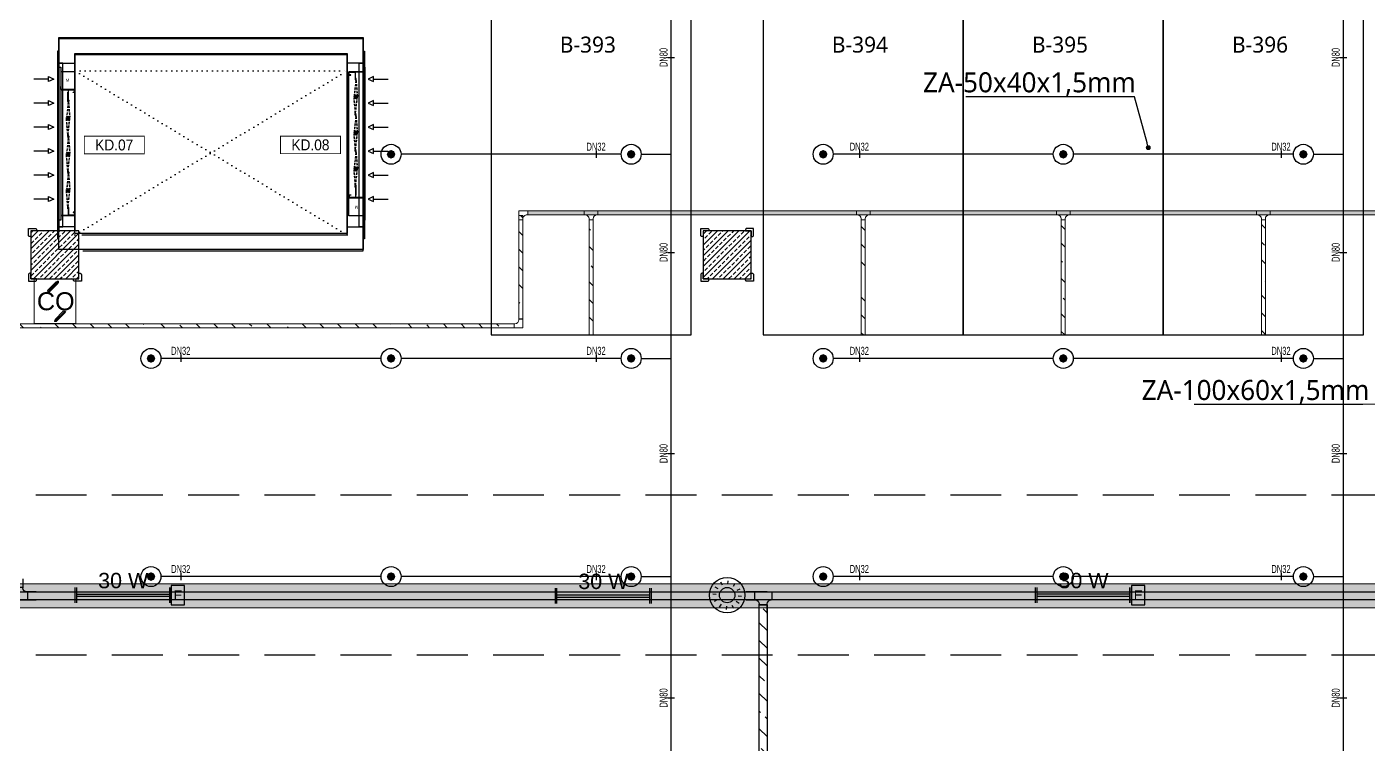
# Model space of a CAD drawing. Header units: millimetres. Extents: x -379292 to 1221486, y 92049 to 447512.
# Drawn here: x -158606 to -141845, y 186507 to 195468 of the extents above; entities that cross this region are included whole.
import ezdxf
from ezdxf import colors
from ezdxf.entities.mleader import LeaderData, LeaderLine
from ezdxf.enums import TextEntityAlignment as Align
from ezdxf.math import Vec2, Vec3

# ---------------------------------------------------------------- set-up
doc = ezdxf.new("R2010")
doc.units = ezdxf.units.MM
doc.linetypes.add('DOT', pattern=[6.35, 0, -6.35])
doc.linetypes.add('HIDDEN', pattern=[9.525, 6.35, -3.175])
for name, color, linetype in [('-M-YNGN-BORUID', 7, 'Continuous'), ('-M-YNGN-BORUUZUN', 7, 'Continuous'), ('-M-YNGN-BORUYUK', 7, 'Continuous'), ('-M-YNGN-SPR-YUK', 7, 'Continuous'), ('-M-YNGN-ZON4-CAP-', 7, 'Continuous'), ('-M-YNGN-ZON4-SPR-', 7, 'Continuous'), ('05_HATCH CONCRETE', 141, 'Continuous'), ('05_HOLE MC', 150, 'Continuous'), ('05_LOUVER', 2, 'Continuous'), ('05_SYMBOL', 2, 'Continuous'), ('05_WALL', 3, 'Continuous'), ('08_DEDECTOR FLASOR', 3, 'Continuous'), ('08_HORN', 4, 'Continuous'), ('08_LAMP', 4, 'Continuous'), ('202-A-Y-MahalAd', 141, 'Continuous'), ('AIRONN ZONLAMA', 4, 'Continuous'), ('Aironn-MDD', 131, 'Continuous'), ('E_CT_ZA', 6, 'Continuous'), ('EYazı', 7, 'Continuous')]:
    doc.layers.add(name, color=color, linetype=linetype)
doc.layers.add('-M-YNGN-SPR-CAPCIZGI', color=188, linetype='Continuous', plot=False)
for name, color, linetype, lineweight in [('-M-YNGN-ZON4', 3, 'SP', 30), ('08_DEDECTOR', 3, 'Continuous', 9), ('A-MENF-POZ', 137, 'Continuous', 0), ('AIRONN', 7, 'Continuous', 13), ('Aironn-Kodlama', 7, 'Continuous', 0), ('E_CT_KA', 4, 'Continuous', 9), ('E_CT_KIRMIZI', 1, 'Continuous', 9)]:
    doc.layers.add(name, color=color, linetype=linetype, lineweight=lineweight)
doc.styles.add('CIZGI', font='tahoma.ttf', dxfattribs={"width": 0.8, "oblique": 20})
doc.styles.add('HCAD', font='HCAD.SHX', dxfattribs={"width": 0.8, "height": 0.2})
doc.styles.add('IKT-MD', font='romans.shx', dxfattribs={"width": 0.5, "height": 20})
doc.styles.add('PIPESIZE', font='hcad.shx', dxfattribs={"width": 0.8})
doc.styles.add('SPR-NOT', font='romans.shx')
doc.styles.get("Standard").update_dxf_attribs({"font": 'segoeuil.ttf'})
doc.styles.add('YAZI-2', font='arial.ttf', dxfattribs={"height": 2})
doc.styles.add('YAZI-3', font='arial.ttf', dxfattribs={"height": 3})
doc.linetypes.add('SP', pattern='A,2,-0.1,["SP",CIZGI,S=0.14,R=0.2,X=0,Y=-0.07],-0.255', length=2.355)
pattern_1 = [(225, (905000, -3e-07), (67.351921, -67.351921), []), (225, (904932.65, -3e-07), (67.351921, -67.351921), [47.625, -23.8125])]

# ---------------------------------------------------------------- blocks, each defined once
blk = doc.blocks.new('202_Vida')
at = {"color": 0, "linetype": 'ByBlock', "ltscale": 0.2}
for points in [[(1, 0), (-1, 0)], [(0, 1), (0, -1)]]:
    blk.add_lwpolyline(points, dxfattribs=at)
at = {"color": 0, "linetype": 'ByBlock'}
for radius in [0.42, 0.23, 0.155]:
    blk.add_circle((0, 0), radius, dxfattribs=at)
blk = doc.blocks.new('202_Stoper')
at = {"color": 0, "linetype": 'ByBlock'}
for points in [[(-750, -30), (-750, -75), (-900, -75), (-900, 75), (-750, 75), (-750, 30)], [(750, -30), (750, -75), (900, -75), (900, 75), (750, 75), (750, 30)]]:
    blk.add_lwpolyline(points, dxfattribs=at)
blk.add_lwpolyline([(825, -30, 1), (825, 30), (-825, 30, 1), (-825, -30)], format="xyb", close=True, dxfattribs=at)
at = {"color": 0, "linetype": 'ByBlock', "yscale": 10, "zscale": 10, "rotation": 180}
for p, xscale in [((-877, 53), -10), ((-772, 53), 10), ((772, 53), -10), ((877, 53), 10)]:
    blk.add_blockref('202_Vida', p, dxfattribs=dict(at, xscale=xscale))
at = {"color": 0, "linetype": 'ByBlock', "yscale": 10, "zscale": 10}
for p, xscale in [((-877, -52), 10), ((-772, -52), -10), ((772, -52), 10), ((877, -52), -10)]:
    blk.add_blockref('202_Vida', p, dxfattribs=dict(at, xscale=xscale))
blk = doc.blocks.new('202_Mahalblok')
at = {"color": 0, "linetype": 'ByBlock', "flags": 128}
blk.add_lwpolyline([(0, 0), (0, 5000), (2500, 5000), (2500, 0)], close=True, dxfattribs=at)
at = {"color": 252}
blk.add_blockref('202_Stoper', (1250, 750), dxfattribs=at)
at = {"color": 0, "linetype": 'ByBlock', "ltscale": 25}
blk.add_attdef('MAHALNO', text='', height=200, dxfattribs=at).set_placement((1209, 1390), align=Align.BOTTOM_CENTER)
blk = doc.blocks.new('*U69')
at = {"color": 0}
for p, q in [((219.6, 5), (15, 5)), ((15, 5), (15, 0)), ((219.6, 0), (219.6, 5))]:
    blk.add_line(p, q, dxfattribs=at)
for points in [[(219.6, 20), (219.6, 0), (15, 0), (15, 20)], [(234.6, 0), (0, 0), (0, -2), (234.6, -2)]]:
    blk.add_lwpolyline(points, close=True, dxfattribs=at)
for points in [[(35, -13), (31.9, -13), (35, -6.5), (38.1, -13), (35, -13), (35, -31.5)], [(65, -13), (61.9, -13), (65, -6.5), (68.1, -13), (65, -13), (65, -31.5)], [(95, -13), (91.9, -13), (95, -6.5), (98.1, -13), (95, -13), (95, -31.5)], [(125, -13), (121.9, -13), (125, -6.5), (128.1, -13), (125, -13), (125, -31.5)], [(155, -13), (151.9, -13), (155, -6.5), (158.1, -13), (155, -13), (155, -31.5)], [(185, -13), (181.9, -13), (185, -6.5), (188.1, -13), (185, -13), (185, -31.5)]]:
    blk.add_lwpolyline(points, dxfattribs=at)
at = {"layer": 'A-MENF-POZ', "style": 'IKT-MD', "width": 0.5}
blk.add_attdef('MDamper:GEN+YUK', text='', height=10, dxfattribs=at).set_placement((117.3, -55), align=Align.MIDDLE_CENTER)
blk = doc.blocks.new('bariyer')
at = {"color": 8, "ltscale": 25}
blk.add_lwpolyline([(0, -70), (15, -70, 0.414214), (30, -55), (30, 30), (-55, 30, 0.414214), (-70, 15), (-70, 0), (0, 0)], format="xyb", close=True, dxfattribs=at)
blk = doc.blocks.new('OtoParkBodrumKatMimari')
at = {"layer": '05_HATCH CONCRETE'}
h = blk.add_hatch(dxfattribs=at)
h.set_pattern_fill('ANSI33', color=8, scale=15, angle=180, style=0)
h.set_pattern_definition(pattern_1)
h.paths.add_polyline_path([(88400, 92100), (87800, 92100), (87800, 91500), (88400, 91500)])
h = blk.add_hatch(dxfattribs=at)
h.set_pattern_fill('ANSI33', color=8, scale=15, angle=180, style=0)
h.set_pattern_definition(pattern_1)
h.paths.add_polyline_path([(96800, 92100), (96200, 92100), (96200, 91500), (96800, 91500)])
at = {"color": 5}
for points in [[(88400, 92100), (87800, 92100), (87800, 91500), (88400, 91500)], [(96800, 92100), (96200, 92100), (96200, 91500), (96800, 91500)]]:
    blk.add_lwpolyline(points, close=True, dxfattribs=at)
at = {"layer": '05_HOLE MC', "linetype": 'DOT', "ltscale": 10}
for points in [[(88350, 94100), (91750, 92050)], [(88350, 92050), (91750, 94100)]]:
    blk.add_lwpolyline(points, dxfattribs=at)
blk.add_lwpolyline([(88350, 94100), (91750, 94100), (91750, 92050), (88350, 92050)], close=True, dxfattribs=at)
at = {"layer": '05_SYMBOL', "color": 252, "linetype": 'HIDDEN', "ltscale": 100}
blk.add_lwpolyline([(17400, 100800, -0.414214), (19400, 102800), (128500, 102800, -0.414214), (130500, 100800), (130500, 90800, -0.414214), (128500, 88800), (19400, 88800, -0.414214), (17400, 90800), (17400, 100800)], format="xyb", dxfattribs=at)
blk.add_lwpolyline([(128500, 86800), (19400, 86800)], dxfattribs=at)
at = {"layer": '05_WALL', "color": 8, "flags": 128}
for points in [[(88450, 91850), (91950, 91850), (91950, 94500), (88150, 94500), (88150, 92100)], [(88450, 92050), (91750, 92050), (91750, 94300), (88350, 94300), (88350, 92100)]]:
    blk.add_lwpolyline(points, dxfattribs=at)
at = {"layer": '05_LOUVER', "color": 8, "yscale": 10, "zscale": 10}
for p, xscale, rotation in [((88150, 94347), 10, 270), ((91950, 94347), -10, 89.99999999999997)]:
    blk.add_blockref('*U69', p, dxfattribs=dict(at, xscale=xscale, rotation=rotation))
at = {"layer": '05_SYMBOL', "color": 8, "xscale": -1}
for p in [(87800, 92100), (96200, 92100)]:
    blk.add_blockref('bariyer', p, dxfattribs=at)
at = {"layer": '05_SYMBOL', "color": 8}
blk.add_blockref('bariyer', (96800, 92100), dxfattribs=at)
at = {"layer": '05_SYMBOL', "color": 8, "rotation": 180}
for p in [(87800, 91500), (96200, 91500)]:
    blk.add_blockref('bariyer', p, dxfattribs=at)
at = {"layer": '05_SYMBOL', "color": 8, "xscale": -1, "rotation": 180}
for p in [(88400, 91500), (96800, 91500)]:
    blk.add_blockref('bariyer', p, dxfattribs=at)
at = {"layer": '202-A-Y-MahalAd', "color": 8, "ltscale": 25}
ref = blk.add_blockref('202_Mahalblok', (93550, 95800), dxfattribs=dict(at, xscale=-1, rotation=180))
ref.add_attrib('MAHALNO', 'B-393', dxfattribs={"layer": '0', "color": 0, "linetype": 'ByBlock', "ltscale": 25, "height": 200}).set_placement((94759, 94267), align=Align.BOTTOM_CENTER)
ref = blk.add_blockref('202_Mahalblok', (96950, 95800), dxfattribs=dict(at, xscale=-1, rotation=180))
ref.add_attrib('MAHALNO', 'B-394', dxfattribs={"layer": '0', "color": 0, "linetype": 'ByBlock', "ltscale": 25, "height": 200}).set_placement((98159, 94267), align=Align.BOTTOM_CENTER)
ref = blk.add_blockref('202_Mahalblok', (99450, 95800), dxfattribs=dict(at, xscale=-1, rotation=180))
ref.add_attrib('MAHALNO', 'B-395', dxfattribs={"layer": '0', "color": 0, "linetype": 'ByBlock', "ltscale": 25, "height": 200}).set_placement((100659, 94267), align=Align.BOTTOM_CENTER)
ref = blk.add_blockref('202_Mahalblok', (101950, 95800), dxfattribs=dict(at, xscale=-1, rotation=180))
ref.add_attrib('MAHALNO', 'B-396', dxfattribs={"layer": '0', "color": 0, "linetype": 'ByBlock', "ltscale": 25, "height": 200}).set_placement((103159, 94267), align=Align.BOTTOM_CENTER)
blk = doc.blocks.new('SP-C-UP-12')
at = {"ltscale": 10}
blk.add_line((0, 0), (0, 0), dxfattribs=at)
at = {"color": 1, "linetype": 'Continuous'}
blk.add_circle((0, 0), 12.5, dxfattribs=at)
at = {"ltscale": 10}
for points in [[(-5.4, 0), (-3.8, 3.8), (-3.8, -3.8), (0, 5.4)], [(-3.8, -3.8), (0, 5.4), (0, -5.4), (3.8, 3.8)], [(0, -5.4), (3.8, 3.8), (3.8, -3.8), (5.4, 0)]]:
    blk.add_solid(points, dxfattribs=at)
at = {"layer": '-M-YNGN-SPR-YUK', "style": 'SPR-NOT', "width": 0.5, "flags": 9}
for tag, p in [('YUK', (0, 17.8)), ('CAP', (0, 14.4)), ('TIP', (0.2, 10.8))]:
    blk.add_attdef(tag, text='', height=2.5, dxfattribs=at).set_placement(p, align=Align.MIDDLE_CENTER)
blk = doc.blocks.new('SPRKL100')
at = {"layer": '-M-YNGN-SPR-CAPCIZGI'}
blk.add_line((0, 0.43), (0, -0.43), dxfattribs=at)
at = {"layer": '-M-YNGN-BORUID', "color": 0, "style": 'HCAD', "width": 0.8, "flags": 1}
blk.add_attdef('DIC', text='', height=0.4, dxfattribs=at).set_placement((0, -1.69), align=Align.CENTER)
at = {"layer": '-M-YNGN-BORUUZUN', "color": 0, "style": 'HCAD', "width": 0.7}
blk.add_attdef('BOY', text='', height=0.8, dxfattribs=at).set_placement((0, -1.08), align=Align.CENTER)
at = {"layer": '-M-YNGN-BORUYUK', "color": 6, "style": 'PIPESIZE', "width": 0.8}
blk.add_attdef('YUK', text='', height=0.5, dxfattribs=at).set_placement((0, 1.87), align=Align.CENTER)
at = {"color": 0, "style": 'PIPESIZE', "width": 0.7}
blk.add_attdef('CAP', text='', height=1, dxfattribs=at).set_placement((0, 0.45), align=Align.CENTER)
blk = doc.blocks.new('A$C69E781E7')
at = {"layer": '-M-YNGN-ZON4', "ltscale": 500}
for p, q in [((-4350.9, -7485.1), (-4350.9, -2137.6)), ((-3510.9, -7485.1), (-3510.9, -2137.6)), ((-4413.4, -5082.6), (-4688.4, -5082.6)), ((-4388.4, -5082.6), (-4350.9, -5082.6)), ((-3873.4, -5082.6), (-4148.4, -5082.6)), ((-3573.4, -5082.6), (-3848.4, -5082.6)), ((-3548.4, -5082.6), (-3510.9, -5082.6)), ((-4713.4, -5337.6), (-4988.4, -5337.6)), ((-4413.4, -5337.6), (-4688.4, -5337.6)), ((-4388.4, -5337.6), (-4350.9, -5337.6)), ((-3873.4, -5337.6), (-4148.4, -5337.6)), ((-3573.4, -5337.6), (-3848.4, -5337.6)), ((-3548.4, -5337.6), (-3510.9, -5337.6)), ((-4713.4, -5610.1), (-4988.4, -5610.1)), ((-4413.4, -5610.1), (-4688.4, -5610.1)), ((-4388.4, -5610.1), (-4350.9, -5610.1)), ((-3873.4, -5610.1), (-4148.4, -5610.1)), ((-3573.4, -5610.1), (-3848.4, -5610.1)), ((-3548.4, -5610.1), (-3510.9, -5610.1))]:
    blk.add_line(p, q, dxfattribs=at)
at = {"layer": '-M-YNGN-ZON4-CAP-'}
ref = blk.add_blockref('SPRKL100', (-4350.9, -4961.7), dxfattribs=dict(at, xscale=10.00000000000001, yscale=10.00000000000001, zscale=10.00000000000001, rotation=90))
ref.add_attrib('CAP', 'DN80', dxfattribs={"layer": '0', "color": 0, "height": 10, "rotation": 90, "style": 'PIPESIZE', "width": 0.7}).set_placement((-4355.4, -4961.7), align=Align.CENTER)
ref = blk.add_blockref('SPRKL100', (-3510.9, -4961.7), dxfattribs=dict(at, xscale=10.00000000000001, yscale=10.00000000000001, zscale=10.00000000000001, rotation=90))
ref.add_attrib('CAP', 'DN80', dxfattribs={"layer": '0', "color": 0, "height": 10, "rotation": 90, "style": 'PIPESIZE', "width": 0.7}).set_placement((-3515.4, -4961.7), align=Align.CENTER)
ref = blk.add_blockref('SPRKL100', (-4444.7, -5082.6), dxfattribs=dict(at, xscale=10, yscale=10, zscale=10))
ref.add_attrib('CAP', 'DN32', dxfattribs={"layer": '0', "color": 0, "height": 10, "style": 'PIPESIZE', "width": 0.7}).set_placement((-4444.7, -5078.1), align=Align.CENTER)
ref = blk.add_blockref('SPRKL100', (-4115.7, -5082.6), dxfattribs=dict(at, xscale=10, yscale=10, zscale=10))
ref.add_attrib('CAP', 'DN32', dxfattribs={"layer": '0', "color": 0, "height": 10, "style": 'PIPESIZE', "width": 0.7}).set_placement((-4115.7, -5078.1), align=Align.CENTER)
ref = blk.add_blockref('SPRKL100', (-3588.8, -5082.6), dxfattribs=dict(at, xscale=10, yscale=10, zscale=10))
ref.add_attrib('CAP', 'DN32', dxfattribs={"layer": '0', "color": 0, "height": 10, "style": 'PIPESIZE', "width": 0.7}).set_placement((-3588.8, -5078.1), align=Align.CENTER)
ref = blk.add_blockref('SPRKL100', (-4350.9, -5205.2), dxfattribs=dict(at, xscale=10.00000000000001, yscale=10.00000000000001, zscale=10.00000000000001, rotation=90))
ref.add_attrib('CAP', 'DN80', dxfattribs={"layer": '0', "color": 0, "height": 10, "rotation": 90, "style": 'PIPESIZE', "width": 0.7}).set_placement((-4355.4, -5205.2), align=Align.CENTER)
ref = blk.add_blockref('SPRKL100', (-3510.9, -5205.2), dxfattribs=dict(at, xscale=10.00000000000001, yscale=10.00000000000001, zscale=10.00000000000001, rotation=90))
ref.add_attrib('CAP', 'DN80', dxfattribs={"layer": '0', "color": 0, "height": 10, "rotation": 90, "style": 'PIPESIZE', "width": 0.7}).set_placement((-3515.4, -5205.2), align=Align.CENTER)
ref = blk.add_blockref('SPRKL100', (-4963.7, -5337.6), dxfattribs=dict(at, xscale=10, yscale=10, zscale=10))
ref.add_attrib('CAP', 'DN32', dxfattribs={"layer": '0', "color": 0, "height": 10, "style": 'PIPESIZE', "width": 0.7}).set_placement((-4963.7, -5333.1), align=Align.CENTER)
ref = blk.add_blockref('SPRKL100', (-4444.7, -5337.6), dxfattribs=dict(at, xscale=10, yscale=10, zscale=10))
ref.add_attrib('CAP', 'DN32', dxfattribs={"layer": '0', "color": 0, "height": 10, "style": 'PIPESIZE', "width": 0.7}).set_placement((-4444.7, -5333.1), align=Align.CENTER)
ref = blk.add_blockref('SPRKL100', (-4115.7, -5337.6), dxfattribs=dict(at, xscale=10, yscale=10, zscale=10))
ref.add_attrib('CAP', 'DN32', dxfattribs={"layer": '0', "color": 0, "height": 10, "style": 'PIPESIZE', "width": 0.7}).set_placement((-4115.7, -5333.1), align=Align.CENTER)
ref = blk.add_blockref('SPRKL100', (-3588.8, -5337.6), dxfattribs=dict(at, xscale=10, yscale=10, zscale=10))
ref.add_attrib('CAP', 'DN32', dxfattribs={"layer": '0', "color": 0, "height": 10, "style": 'PIPESIZE', "width": 0.7}).set_placement((-3588.8, -5333.1), align=Align.CENTER)
ref = blk.add_blockref('SPRKL100', (-4350.9, -5456.4), dxfattribs=dict(at, xscale=10.00000000000001, yscale=10.00000000000001, zscale=10.00000000000001, rotation=90))
ref.add_attrib('CAP', 'DN80', dxfattribs={"layer": '0', "color": 0, "height": 10, "rotation": 90, "style": 'PIPESIZE', "width": 0.7}).set_placement((-4355.4, -5456.4), align=Align.CENTER)
ref = blk.add_blockref('SPRKL100', (-3510.9, -5456.4), dxfattribs=dict(at, xscale=10.00000000000001, yscale=10.00000000000001, zscale=10.00000000000001, rotation=90))
ref.add_attrib('CAP', 'DN80', dxfattribs={"layer": '0', "color": 0, "height": 10, "rotation": 90, "style": 'PIPESIZE', "width": 0.7}).set_placement((-3515.4, -5456.4), align=Align.CENTER)
ref = blk.add_blockref('SPRKL100', (-4963.7, -5610.1), dxfattribs=dict(at, xscale=10, yscale=10, zscale=10))
ref.add_attrib('CAP', 'DN32', dxfattribs={"layer": '0', "color": 0, "height": 10, "style": 'PIPESIZE', "width": 0.7}).set_placement((-4963.7, -5605.6), align=Align.CENTER)
ref = blk.add_blockref('SPRKL100', (-4444.7, -5610.1), dxfattribs=dict(at, xscale=10, yscale=10, zscale=10))
ref.add_attrib('CAP', 'DN32', dxfattribs={"layer": '0', "color": 0, "height": 10, "style": 'PIPESIZE', "width": 0.7}).set_placement((-4444.7, -5605.6), align=Align.CENTER)
ref = blk.add_blockref('SPRKL100', (-4115.7, -5610.1), dxfattribs=dict(at, xscale=10, yscale=10, zscale=10))
ref.add_attrib('CAP', 'DN32', dxfattribs={"layer": '0', "color": 0, "height": 10, "style": 'PIPESIZE', "width": 0.7}).set_placement((-4115.7, -5605.6), align=Align.CENTER)
ref = blk.add_blockref('SPRKL100', (-3588.8, -5610.1), dxfattribs=dict(at, xscale=10, yscale=10, zscale=10))
ref.add_attrib('CAP', 'DN32', dxfattribs={"layer": '0', "color": 0, "height": 10, "style": 'PIPESIZE', "width": 0.7}).set_placement((-3588.8, -5605.6), align=Align.CENTER)
ref = blk.add_blockref('SPRKL100', (-4350.9, -5761.7), dxfattribs=dict(at, xscale=10.00000000000001, yscale=10.00000000000001, zscale=10.00000000000001, rotation=90))
ref.add_attrib('CAP', 'DN80', dxfattribs={"layer": '0', "color": 0, "height": 10, "rotation": 90, "style": 'PIPESIZE', "width": 0.7}).set_placement((-4355.4, -5761.7), align=Align.CENTER)
ref = blk.add_blockref('SPRKL100', (-3510.9, -5761.7), dxfattribs=dict(at, xscale=10.00000000000001, yscale=10.00000000000001, zscale=10.00000000000001, rotation=90))
ref.add_attrib('CAP', 'DN80', dxfattribs={"layer": '0', "color": 0, "height": 10, "rotation": 90, "style": 'PIPESIZE', "width": 0.7}).set_placement((-3515.4, -5761.7), align=Align.CENTER)
at = {"layer": '-M-YNGN-ZON4-SPR-'}
for p in [(-4700.9, -5082.6), (-4400.9, -5082.6), (-4160.9, -5082.6), (-3860.9, -5082.6), (-3560.9, -5082.6), (-5000.9, -5337.6), (-4700.9, -5337.6), (-4400.9, -5337.6), (-4160.9, -5337.6), (-3860.9, -5337.6), (-3560.9, -5337.6), (-5000.9, -5610.1), (-4700.9, -5610.1), (-4400.9, -5610.1), (-4160.9, -5610.1), (-3860.9, -5610.1), (-3560.9, -5610.1)]:
    blk.add_blockref('SP-C-UP-12', p, dxfattribs=at)
blk = doc.blocks.new('*U757')
h = blk.add_hatch()
h.set_pattern_fill('ANSI33', color=0, scale=50, angle=1, style=0)
h.paths.add_polyline_path([(-1851, 50), (35467, 50), (35467, 0), (-1851, 0)])
at = {"color": 0}
blk.add_lwpolyline([(-1851, 50), (35467, 50), (35467, 0), (-1851, 0)], close=True, dxfattribs=at)
at = {"ltscale": 25, "flags": 1}
for tag, p in [('YUKSEKLIK', (-229, -149)), ('KALINLIK', (-229, -213))]:
    blk.add_attdef(tag, p, '', height=50, dxfattribs=at)
blk = doc.blocks.new('*U770')
h = blk.add_hatch()
h.set_pattern_fill('ANSI33', color=0, scale=50, angle=1, style=0)
h.paths.add_polyline_path([(1969, 50), (8397, 50), (8397, 0), (1969, 0)])
at = {"color": 0}
blk.add_lwpolyline([(1969, 50), (8397, 50), (8397, 0), (1969, 0)], close=True, dxfattribs=at)
at = {"ltscale": 25, "flags": 1}
for tag, p in [('YUKSEKLIK', (-229, -149)), ('KALINLIK', (-229, -213))]:
    blk.add_attdef(tag, p, '', height=50, dxfattribs=at)
blk = doc.blocks.new('*U781')
h = blk.add_hatch()
h.set_pattern_fill('ANSI33', color=0, scale=50, angle=1, style=0)
h.paths.add_polyline_path([(-726, 50), (568, 50), (568, 0), (-726, 0)])
at = {"color": 0}
blk.add_lwpolyline([(-726, 50), (568, 50), (568, 0), (-726, 0)], close=True, dxfattribs=at)
at = {"ltscale": 25, "flags": 1}
for tag, p in [('YUKSEKLIK', (-229, -149)), ('KALINLIK', (-229, -213))]:
    blk.add_attdef(tag, p, '', height=50, dxfattribs=at)
blk = doc.blocks.new('*U287')
at = {"color": 0}
for p, q in [((0, 0), (0, 214)), ((0, 214), (214, 214)), ((110, 214), (110, 164)), ((0, 104), (50, 104)), ((50, 0), (50, 114)), ((214, 164), (100, 164))]:
    blk.add_line(p, q, dxfattribs=at)
blk.add_arc((100, 114), 50, 90, 180, dxfattribs=at)
blk = doc.blocks.new('*U288')
at = {"color": 0}
for p, q in [((0, 0), (0, 214)), ((0, 214), (214, 214)), ((110, 214), (110, 164)), ((0, 104), (50, 104)), ((50, 0), (50, 114)), ((214, 164), (100, 164))]:
    blk.add_line(p, q, dxfattribs=at)
blk.add_arc((100, 114), 50, 90, 180, dxfattribs=at)
blk = doc.blocks.new('*U912')
h = blk.add_hatch()
h.set_pattern_fill('ANSI33', color=0, scale=50, angle=1, style=0)
h.paths.add_polyline_path([(-3660, 100), (271, 100), (271, 0), (-3660, 0)])
at = {"color": 0}
blk.add_lwpolyline([(-3660, 100), (271, 100), (271, 0), (-3660, 0)], close=True, dxfattribs=at)
at = {"ltscale": 25, "flags": 1}
for tag, p in [('YUKSEKLIK', (-229, -149)), ('KALINLIK', (-229, -213))]:
    blk.add_attdef(tag, p, '', height=50, dxfattribs=at)
blk = doc.blocks.new('*U405')
at = {"color": 0}
for p, q in [((264, 264), (-164, 264)), ((-60, 264), (-60, 164)), ((0, 264), (264, 264)), ((160, 264), (160, 164)), ((-164, 164), (-50, 164)), ((0, 0), (0, 114)), ((0, 104), (100, 104)), ((100, 0), (100, 114)), ((264, 164), (150, 164))]:
    blk.add_line(p, q, dxfattribs=at)
for centre, start, end in [((-50, 114), 0, 90), ((150, 114), 90, 180)]:
    blk.add_arc(centre, 50, start, end, dxfattribs=at)
blk = doc.blocks.new('*U409')
at = {"color": 0}
for p, q in [((264, 264), (-164, 264)), ((-60, 264), (-60, 164)), ((0, 264), (264, 264)), ((160, 264), (160, 164)), ((-164, 164), (-50, 164)), ((0, 0), (0, 114)), ((0, 104), (100, 104)), ((100, 0), (100, 114)), ((264, 164), (150, 164))]:
    blk.add_line(p, q, dxfattribs=at)
for centre, start, end in [((-50, 114), 0, 90), ((150, 114), 90, 180)]:
    blk.add_arc(centre, 50, start, end, dxfattribs=at)
blk = doc.blocks.new('_DOT')
at = {"color": 0, "linetype": 'ByBlock'}
blk.add_line((-0.5, 0), (-1, 0), dxfattribs=at)
at = {"color": 0, "linetype": 'ByBlock', "const_width": 0.5}
blk.add_lwpolyline([(-0.25, 0, 1), (0.25, 0, 1)], format="xyb", close=True, dxfattribs=at)
blk = doc.blocks.new('40 W SIVA ÜSTÜ ETANJ LED 50--')
at = {"layer": '08_LAMP'}
for p, q in [((-625, -100), (-625, 100)), ((-605, -100), (-605, 100)), ((-605, 15), (605, 15)), ((605, -100), (605, 100)), ((625, -100), (625, 100)), ((-605, -15), (605, -15))]:
    blk.add_line(p, q, dxfattribs=at)
at = {"layer": '08_LAMP', "color": 2, "style": 'YAZI-2'}
blk.add_text('30 W', height=200, dxfattribs=at).set_placement((0, 90), align=Align.CENTER)
blk = doc.blocks.new('40 W SIVA ÜSTÜ ETANJ LED E 50')
at = {"layer": '08_LAMP'}
for p, q in [((-625, -100), (-625, 100)), ((-605, -100), (-605, 100)), ((-605, 15), (605, 15)), ((605, -100), (605, 100)), ((625, -100), (625, 100)), ((-605, -15), (605, -15))]:
    blk.add_line(p, q, dxfattribs=at)
blk.add_lwpolyline([(625, -125), (800, -125), (800, 125), (625, 125)], close=True, dxfattribs=at)
at = {"layer": '08_LAMP', "color": 2, "style": 'YAZI-2'}
blk.add_text('30 W', height=200, dxfattribs=at).set_placement((0, 90), align=Align.CENTER)
blk.add_text('E', height=125, dxfattribs=at).set_placement((713, 0), align=Align.MIDDLE)
blk = doc.blocks.new('CO 250')
at = {"layer": '08_DEDECTOR'}
for p, q in [((17, 243), (-84, 142)), ((45, 251), (-74, 132)), ((37, 223), (-64, 122)), ((45, 250), (45, 243)), ((114, -136), (-5, -255)), ((104, -126), (3, -227)), ((124, -146), (23, -247)), ((-5, -247), (-5, -255)), ((-5, -255), (3, -255))]:
    blk.add_line(p, q, dxfattribs=at)
at = {"layer": '08_DEDECTOR', "ltscale": 25}
blk.add_lwpolyline([(-262, 278), (-262, -278), (262, -278), (262, 278)], close=True, dxfattribs=at)
at = {"layer": '08_DEDECTOR'}
for centre, radius, start, end in [((37, 223), 27.7, 72.9688, 135), ((17, 243), 27.7, 315, 0), ((-55, 112), 41.6, 135, 180), ((-55, 112), 27.7, 135, 180), ((-55, 112), 13.9, 135, 180), ((95, -116), 13.9, 315, 350.4112), ((95, -116), 27.7, 315, 355.2224), ((95, -116), 41.6, 315, 356.817), ((23, -247), 27.7, 135, 180), ((3, -227), 27.7, 270, 315)]:
    blk.add_arc(centre, radius, start, end, dxfattribs=at)
at = {"layer": '08_DEDECTOR', "color": 3, "style": 'YAZI-3'}
blk.add_text('CO', height=225, dxfattribs=at).set_placement((-226, -113))
blk = doc.blocks.new('KORNA ORT TAVAN')
at = {"layer": '08_HORN', "color": 3}
for p, q in [((10, 137), (13, 179)), ((-137, 10), (-179, 13)), ((-114, 77), (-149, 101)), ((-60, 124), (-79, 162)), ((77, 114), (101, 149)), ((124, 60), (162, 79)), ((-124, -60), (-162, -79)), ((-77, -114), (-101, -149)), ((-10, -137), (-13, -179)), ((60, -124), (79, -162)), ((114, -77), (149, -101)), ((137, -10), (179, -13))]:
    blk.add_line(p, q, dxfattribs=at)
at = {"layer": '08_HORN', "color": 1}
for major_axis, start_param, end_param in [((0, 222), 4.712358, 10.995543), ((0, 95.8), -1.570763777940356, 4.712421529239229)]:
    blk.add_ellipse((0, 0), major_axis=major_axis, ratio=1, start_param=start_param, end_param=end_param, dxfattribs=at)
blk = doc.blocks.new('A$C55E01BFA')
at = {"linetype": 'HIDDEN', "ltscale": 2}
for p, q in [((0.3, 290.1), (0.5, 301.1)), ((1.3, 290), (1.5, 301.1)), ((2.5, 301.1), (1.5, 301.1)), ((2.3, 290.1), (2.5, 301.1)), ((3.5, 301.1), (3.4, 294.6)), ((0.3, 290.1), (-8.9, 208.2)), ((1.3, 290), (-7.9, 208.1)), ((1.3, 290), (8.1, 207.9)), ((2.3, 290.1), (9.1, 208)), ((3.4, 294.6), (2.4, 294.6)), ((-9.1, 192), (-8.9, 208.2)), ((-2.3, 109.9), (-9.1, 192)), ((-1.3, 110), (-8.1, 192.1)), ((-2.5, 200), (2.5, 200)), ((-1.3, 110), (7.9, 191.9)), ((-0.3, 109.9), (8.9, 191.8)), ((0, 197.5), (0, 202.5)), ((8.9, 191.8), (9.1, 208)), ((0.3, 90.1), (-8.9, 8.2)), ((1.3, 90), (-7.9, 8.1)), ((-2.3, 109.9), (-2.5, 98.9)), ((-1.5, 98.9), (-1.3, 110)), ((-0.5, 98.9), (-1.5, 98.9)), ((-0.3, 109.9), (-0.5, 98.9)), ((0.6, 105.4), (-0.4, 105.4)), ((0.3, 90.1), (0.5, 101.1)), ((0.5, 98.9), (0.6, 105.4)), ((1.3, 90), (1.5, 101.1)), ((1.3, 90), (8.1, 7.9)), ((2.5, 101.1), (1.5, 101.1)), ((2.3, 90.1), (2.5, 101.1)), ((2.3, 90.1), (9.1, 8)), ((3.4, 94.6), (2.4, 94.6)), ((3.5, 101.1), (3.4, 94.6)), ((-9.1, -8), (-8.9, 8.2)), ((-2.5, 0), (2.5, 0)), ((0, -2.5), (0, 2.5)), ((8.9, -8.2), (9.1, 8)), ((-2.3, -90.1), (-9.1, -8)), ((-1.3, -90), (-8.1, -7.9)), ((-1.3, -90), (7.9, -8.1)), ((-0.3, -90.1), (8.9, -8.2)), ((0.3, -109.9), (-8.9, -191.8)), ((1.3, -110), (-7.9, -191.9)), ((-2.3, -90.1), (-2.5, -101.1)), ((-1.5, -101.1), (-1.3, -90)), ((-0.5, -101.1), (-1.5, -101.1)), ((-0.3, -90.1), (-0.5, -101.1)), ((0.6, -94.6), (-0.4, -94.6)), ((0.3, -109.9), (0.5, -98.9)), ((0.5, -101.1), (0.6, -94.6)), ((1.3, -110), (1.5, -98.9)), ((1.3, -110), (8.1, -192.1)), ((2.5, -98.9), (1.5, -98.9)), ((2.3, -109.9), (2.5, -98.9)), ((2.3, -109.9), (9.1, -192)), ((3.4, -105.4), (2.4, -105.4)), ((3.5, -98.9), (3.4, -105.4)), ((-9.1, -208), (-8.9, -191.8)), ((-2.3, -290.1), (-9.1, -208)), ((-1.3, -290), (-8.1, -207.9)), ((-2.5, -200), (2.5, -200)), ((-1.3, -290), (7.9, -208.1)), ((-0.3, -290.1), (8.9, -208.2)), ((0, -202.5), (0, -197.5)), ((8.9, -208.2), (9.1, -192)), ((-2.3, -290.1), (-2.5, -301.1)), ((-1.5, -301.1), (-1.3, -290)), ((-0.3, -290.1), (-0.5, -301.1)), ((0.6, -294.6), (-0.4, -294.6)), ((0.5, -301.1), (0.6, -294.6)), ((-0.5, -301.1), (-1.5, -301.1))]:
    blk.add_line(p, q, dxfattribs=at)
for points in [[(7.9, 191.9), (8.1, 207.9), (-7.9, 208.1), (-8.1, 192.1)], [(7.9, -8.1), (8.1, 7.9), (-7.9, 8.1), (-8.1, -7.9)], [(7.9, -208.1), (8.1, -192.1), (-7.9, -191.9), (-8.1, -207.9)]]:
    blk.add_lwpolyline(points, close=True, dxfattribs=at)
for centre in [(0, 200), (0, 0), (0, -200)]:
    blk.add_circle(centre, 8, dxfattribs=at)
for centre, radius, start, end in [((2, 301.1), 1.49, 359.1496, 179.1496), ((2, 301.1), 0.498, 359.1496, 179.1496), ((-1, 98.9), 1.49, 179.1496, 359.1496), ((-1, 98.9), 0.498, 179.1496, 359.1496), ((2, 101.1), 1.49, 359.1496, 179.1496), ((2, 101.1), 0.498, 359.1496, 179.1496), ((-1, -101.1), 1.49, 179.1496, 359.1496), ((-1, -101.1), 0.498, 179.1496, 359.1496), ((2, -98.9), 1.49, 359.1496, 179.1496), ((2, -98.9), 0.498, 359.1496, 179.1496), ((-1, -301.1), 1.49, 179.1496, 359.1496), ((-1, -301.1), 0.498, 179.1496, 359.1496)]:
    blk.add_arc(centre, radius, start, end, dxfattribs=at)
blk = doc.blocks.new('MDD')
at = {"layer": 'Aironn-MDD', "color": 1}
for p, q in [((7750.44, 5291.14), (7750.41, 5203.64)), ((7750.44, 5291.14), (7750.44, 5289.07)), ((7760.26, 5291.13), (7750.44, 5291.14)), ((7750.44, 5291.14), (7760.26, 5291.13)), ((7751.69, 5289.26), (7750.63, 5289.26)), ((7751.69, 5289.07), (7751.69, 5289.26)), ((7760.26, 5291.13), (7760.27, 5293.16)), ((7750.44, 5289.07), (7751.69, 5289.07)), ((7750.41, 5203.82), (7750.41, 5206.07)), ((7750.41, 5203.64), (7760.23, 5203.63))]:
    blk.add_line(p, q, dxfattribs=at)
at = {"layer": 'Aironn-MDD', "color": 1, "linetype": 'HIDDEN'}
for p, q in [((7760.26, 5290.95), (7750.44, 5290.95)), ((7750.63, 5289.26), (7750.63, 5291.14)), ((7750.41, 5206.07), (7751.66, 5206.07)), ((7751.66, 5205.89), (7750.6, 5205.89)), ((7750.6, 5205.89), (7750.6, 5203.89)), ((7751.66, 5206.07), (7751.66, 5205.89)), ((7760.23, 5203.82), (7750.41, 5203.82))]:
    blk.add_line(p, q, dxfattribs=at)
at = {"layer": 'Aironn-MDD', "color": 1}
blk.add_lwpolyline([(7760.27, 5303.63), (7750.45, 5303.63), (7750.44, 5291.14)], dxfattribs=at)
blk.add_lwpolyline([(7761.52, 5306.71), (7760.27, 5306.71), (7760.2, 5200.56), (7761.45, 5200.56)], close=True, dxfattribs=at)
at = {"layer": 'Aironn-MDD', "color": 1, "linetype": 'HIDDEN'}
for points in [[(7755.24, 5282.89), (7755.25, 5290.89), (7750.87, 5290.89), (7750.87, 5290.77), (7755.12, 5290.77), (7755.12, 5282.89), (7755.24, 5282.89)], [(7754.97, 5209.27), (7754.97, 5203.77), (7750.59, 5203.77), (7750.59, 5203.89), (7754.84, 5203.89), (7754.84, 5209.27), (7754.97, 5209.27)]]:
    blk.add_lwpolyline(points, dxfattribs=at)
at = {"layer": 'Aironn-MDD', "color": 1}
for centre, radius in [((7755.12, 5271.08), 1.25), ((7755.12, 5271.08), 1), ((7755.11, 5246.08), 1.25), ((7755.11, 5246.08), 1), ((7755.1, 5221.08), 1.25), ((7755.1, 5221.08), 1)]:
    blk.add_circle(centre, radius, dxfattribs=at)
at = {"layer": 'Aironn-MDD', "color": 2, "xscale": -0.1249999633550385, "yscale": 0.1249999633550385, "zscale": 0.1249999633550385, "rotation": 359.979984660754}
blk.add_blockref('A$C55E01BFA', (7755.11, 5246.08), dxfattribs=at)
at = {"layer": 'Aironn-MDD', "color": 1, "insert": (7754.34, 5298.65), "char_height": 1.99, "attachment_point": 1}
blk.add_mtext_dynamic_manual_height_columns('M', width=57.0814, gutter_width=12.5, heights=[0], dxfattribs=at)
blk = doc.blocks.new('*U1011')
h = blk.add_hatch()
h.set_pattern_fill('ANSI33', color=0, scale=50, angle=1, style=0)
h.paths.add_polyline_path([(-2093, 50), (-653, 50), (-653, 0), (-2093, 0)])
at = {"color": 0}
blk.add_lwpolyline([(-2093, 50), (-653, 50), (-653, 0), (-2093, 0)], close=True, dxfattribs=at)
at = {"ltscale": 25, "flags": 1}
for tag, p in [('YUKSEKLIK', (-229, -149)), ('KALINLIK', (-229, -213))]:
    blk.add_attdef(tag, p, '', height=50, dxfattribs=at)
blk = doc.blocks.new('*U1012')
at = {"color": 0}
for p, q in [((214, 214), (-164, 214)), ((-60, 214), (-60, 164)), ((0, 214), (214, 214)), ((110, 214), (110, 164)), ((-164, 164), (-50, 164)), ((0, 0), (0, 114)), ((0, 104), (50, 104)), ((50, 0), (50, 114)), ((214, 164), (100, 164))]:
    blk.add_line(p, q, dxfattribs=at)
for centre, start, end in [((-50, 114), 0, 90), ((100, 114), 90, 180)]:
    blk.add_arc(centre, 50, start, end, dxfattribs=at)
blk = doc.blocks.new('*U655')
h = blk.add_hatch()
h.set_pattern_fill('ANSI33', color=0, scale=50, angle=1, style=0)
h.paths.add_polyline_path([(-115024, 100), (-249, 100), (-249, 0), (-115024, 0)])
at = {"color": 0}
blk.add_lwpolyline([(-115024, 100), (-249, 100), (-249, 0), (-115024, 0)], close=True, dxfattribs=at)
at = {"ltscale": 25, "flags": 1}
for tag, p in [('YUKSEKLIK', (-229, -149)), ('KALINLIK', (-229, -213))]:
    blk.add_attdef(tag, p, '', height=50, dxfattribs=at)
blk = doc.blocks.new('*U722')
h = blk.add_hatch()
h.set_pattern_fill('ANSI33', color=0, scale=50, angle=1, style=0)
h.paths.add_polyline_path([(-115264, 300), (-889, 300), (-889, 0), (-115264, 0)])
at = {"color": 0}
blk.add_lwpolyline([(-115264, 300), (-889, 300), (-889, 0), (-115264, 0)], close=True, dxfattribs=at)
at = {"ltscale": 25, "flags": 1}
for tag, p in [('YUKSEKLIK', (-229, -149)), ('KALINLIK', (-229, -213))]:
    blk.add_attdef(tag, p, '', height=50, dxfattribs=at)

msp = doc.modelspace()

# ---------------------------------------------------------------- block references
at = {"color": 8}
msp.add_blockref('OtoParkBodrumKatMimari', (-246354.8, 100818.8), dxfattribs=at)

# ---------------------------------------------------------------- next in the draw order: linework, layer by layer
at = {"layer": 'AIRONN ZONLAMA', "color": 1, "ltscale": 25}
msp.add_lwpolyline([(-158204.6, 195334.6), (-154404.6, 195334.6), (-154404.6, 192684.6), (-158204.6, 192684.6)], close=True, dxfattribs=at)
at = {"layer": 'AIRONN ZONLAMA', "color": 0, "ltscale": 25}
msp.add_lwpolyline([(-158004.6, 195134.6), (-154604.6, 195134.6), (-154604.6, 192884.6), (-158004.6, 192884.6)], close=True, dxfattribs=at)
at = {"layer": 'Aironn-Kodlama', "color": 7, "const_width": 10}
for points in [[(-157888.7, 194101.7), (-157888.7, 193881.7), (-157138.7, 193881.7), (-157138.7, 194101.7)], [(-155437, 194102.8), (-155437, 193882.8), (-154687, 193882.8), (-154687, 194102.8)]]:
    msp.add_lwpolyline(points, close=True, dxfattribs=at)

# ---------------------------------------------------------------- next in the draw order: block references
at = {"layer": '-M-YNGN-ZON4', "ltscale": 25, "xscale": 10, "yscale": 10, "zscale": 10}
msp.add_blockref('A$C69E781E7', (-107045.9, 244701.5), dxfattribs=at)
at = {"layer": '08_DEDECTOR'}
msp.add_blockref('CO 250', (-158254.8, 192040.3), dxfattribs=at)
at = {"layer": '08_DEDECTOR FLASOR'}
msp.add_blockref('KORNA ORT TAVAN', (-149854.8, 188368.8), dxfattribs=at)
at = {"layer": '08_LAMP', "xscale": 0.96, "yscale": 0.96, "zscale": 0.96}
for name, p in [('40 W SIVA ÜSTÜ ETANJ LED E 50', (-157402.1, 188368.5)), ('40 W SIVA ÜSTÜ ETANJ LED 50--', (-151402.1, 188358.5)), ('40 W SIVA ÜSTÜ ETANJ LED E 50', (-145402.1, 188368.7))]:
    msp.add_blockref(name, p, dxfattribs=at)
at = {"layer": 'AIRONN', "color": 5, "xscale": -18, "yscale": 18, "zscale": 18}
msp.add_blockref('MDD', (-18497.9, 99444.2), dxfattribs=at)
at = {"layer": 'AIRONN', "color": 5, "xscale": -18, "yscale": 18, "zscale": 18, "rotation": 180}
msp.add_blockref('MDD', (-294088.7, 288572.7), dxfattribs=at)
at = {"layer": 'E_CT_KA', "rotation": 180}
msp.add_blockref('*U722', (-230494.1, 188509), dxfattribs=at)
at = {"layer": 'E_CT_KIRMIZI', "color": 2, "xscale": -1}
for name, p, rotation in [('*U288', (-152243.3, 193168.8), 89.99999999999994), ('*U287', (-152621.3, 191708.9), 270)]:
    msp.add_blockref(name, p, dxfattribs=dict(at, rotation=rotation))
at = {"layer": 'E_CT_KIRMIZI', "color": 1}
for name, p, rotation in [('*U781', (-152407.3, 192541.4), 90), ('*U757', (-116880.6, 193168.8), 180), ('*U1011', (-151529.8, 193711.7), 90.00000000000006), ('*U1011', (-148129.8, 193711.7), 90.00000000000006), ('*U1011', (-145629.8, 193711.7), 90.00000000000006), ('*U1011', (-143129.8, 193711.7), 90.00000000000006)]:
    msp.add_blockref(name, p, dxfattribs=dict(at, rotation=rotation))
at = {"layer": 'E_CT_KIRMIZI', "color": 2}
for p in [(-151579.8, 192954.8), (-148179.8, 192954.8), (-145679.8, 192954.8), (-143179.8, 192954.8)]:
    msp.add_blockref('*U1012', p, dxfattribs=at)
at = {"layer": 'E_CT_KIRMIZI', "color": 1, "xscale": -1, "rotation": 180}
msp.add_blockref('*U770', (-160914, 191758.9), dxfattribs=at)
at = {"layer": 'E_CT_ZA', "color": 2, "xscale": -1, "rotation": 180}
msp.add_blockref('*U409', (-158754.8, 188573), dxfattribs=at)
at = {"layer": 'E_CT_ZA', "color": 112}
for name, p, rotation in [('*U655', (-230054.1, 188409), 180), ('*U912', (-149354.8, 187978.5), 90)]:
    msp.add_blockref(name, p, dxfattribs=dict(at, rotation=rotation))
at = {"layer": 'E_CT_ZA', "color": 2, "xscale": -1}
msp.add_blockref('*U405', (-149354.8, 188145), dxfattribs=at)

# ---------------------------------------------------------------- next in the draw order: texts
at = {"layer": 'Aironn-Kodlama', "color": 3, "char_height": 136, "width": 710.456, "attachment_point": 1, "rotation": 359.96186}
for s, insert in [('{\\fArial|b0|i0|c162|p18;\\W0.9;\\C7;  KD\\fArial|b0|i0|c0|p18;.0\\fArial|b0|i0|c162|p18;7}', (-157846.6, 194060.5)), ('{\\fArial|b0|i0|c162|p18;\\W0.9;\\C7;  KD\\fArial|b0|i0|c0|p18;.0\\fArial|b0|i0|c162|p18;8}', (-155394.9, 194061.6))]:
    msp.add_mtext(s, dxfattribs=dict(at, insert=insert))

# ---------------------------------------------------------------- next in the draw order: leaders
at = {"layer": 'EYazı', "color": 7}
ml = msp.add_multileader_mtext('Standard', dxfattribs=at)
ml.set_content('ZA-50x40x1,5mm', color=7)
ml.set_leader_properties(color=1)
ml.set_arrow_properties(name='DOT')
ml.build(insert=Vec2(0, 0))
ml.multileader.update_dxf_attribs({"text_left_attachment_type": 6, "text_right_attachment_type": 6, "dogleg_length": 50, "arrow_head_size": 62.5})
ctx = ml.context
ctx.base_point, ctx.char_height, ctx.arrow_head_size, ctx.landing_gap_size, ctx.plane_origin = Vec3(-147431.2, 194593), 250, 62.5, 25, Vec3(-145433.2, 194900.8)
ctx.left_attachment, ctx.right_attachment = 6, 6
notes = []
notes.append((ctx, [(0, (1, 1, 0), (-144765.9, 194593), (-1, 0), 62.5, [(0, [(-144592.1, 193958.4)], 0, [])])]))
ctx.mtext.insert, ctx.mtext.width, ctx.mtext.defined_height, ctx.mtext.line_spacing_style, ctx.mtext.flow_direction = Vec3(-147406.2, 194899.7), 2000, 439.9, 2, 5
ml = msp.add_multileader_mtext('Standard', dxfattribs=at)
ml.set_content('ZA-100x60x1,5mm', color=7)
ml.set_leader_properties(color=1)
ml.set_arrow_properties(name='DOT')
ml.build(insert=Vec2(0, 0))
ml.multileader.update_dxf_attribs({"text_left_attachment_type": 6, "text_right_attachment_type": 6, "dogleg_length": 50, "arrow_head_size": 62.5})
ctx = ml.context
ctx.base_point, ctx.char_height, ctx.arrow_head_size, ctx.landing_gap_size, ctx.plane_origin = Vec3(-144699.1, 190749.5), 250, 62.5, 25, Vec3(-142506.9, 190705.8)
ctx.left_attachment, ctx.right_attachment = 6, 6
notes.append((ctx, [(0, (1, 1, 0), (-141912.1, 190749.5), (-1, 0), 62.5, [(0, [(-141054.8, 190756.2)], 0, [])])]))
ctx.mtext.insert, ctx.mtext.width, ctx.mtext.defined_height, ctx.mtext.line_spacing_style, ctx.mtext.flow_direction = Vec3(-144674.1, 191056.2), 2000, 439.9, 2, 5
for ctx, leaders in notes:
    for number, flags, end, landing, length, lines in leaders:
        leader = LeaderData()
        leader.index, (leader.has_last_leader_line, leader.has_dogleg_vector, leader.attachment_direction) = number, flags
        leader.last_leader_point, leader.dogleg_vector, leader.dogleg_length = Vec3(end), Vec3(landing), length
        for number, points, colour, breaks in lines:
            line = LeaderLine()
            line.index, line.vertices, line.color, line.breaks = number, Vec3.list(points), colors.encode_raw_color(colour), breaks
            leader.lines.append(line)
        ctx.leaders.append(leader)

doc.saveas('drawing.dxf')
